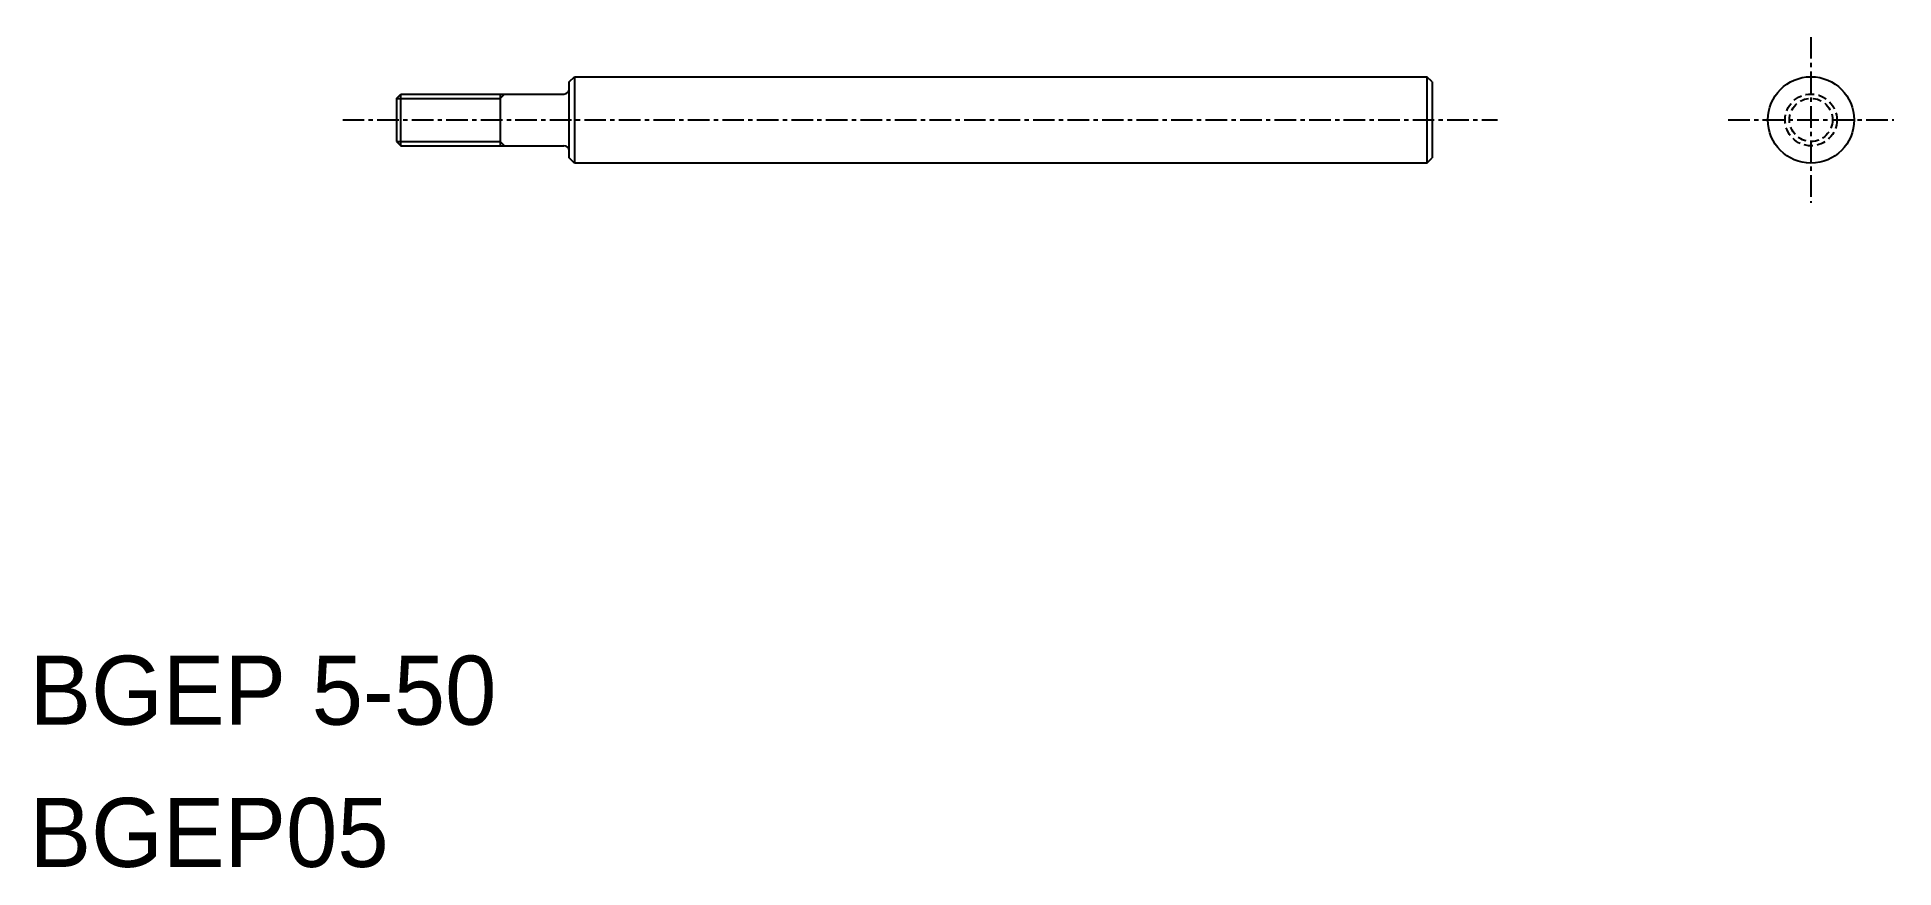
# Model space of a CAD drawing. Extents: x 59 to 167, y 44 to 92.
import ezdxf

# ---------------------------------------------------------------- set-up
doc = ezdxf.new("R2010")
doc.units = 0
doc.linetypes.add('CENTER', pattern=[2, 1.25, -0.25, 0.25, -0.25])
doc.linetypes.add('DASHED', pattern=[0.75, 0.5, -0.25])
doc.layers.get('0').update_dxf_attribs({"linetype": 'CONTINUOUS'})
doc.layers.add('CENTER', color=1, linetype='CENTER')

msp = doc.modelspace()

# ---------------------------------------------------------------- linework, layer by layer
at = {"color": 7, "linetype": 'CONTINUOUS'}
for p, q in [((89.74, 89.26), (90.04, 89.56)), ((90.04, 89.56), (139.44, 89.56)), ((90.04, 89.56), (90.04, 84.56)), ((139.44, 89.56), (139.44, 84.56)), ((139.74, 89.26), (139.44, 89.56)), ((79.74, 88.31), (79.99, 88.56)), ((79.74, 88.31), (79.74, 85.81)), ((79.99, 85.56), (79.99, 88.56)), ((79.99, 88.56), (89.44, 88.56)), ((85.74, 88.56), (85.74, 85.56)), ((89.74, 84.86), (89.74, 89.26)), ((139.74, 89.26), (139.74, 84.86)), ((79.74, 85.81), (79.99, 85.56)), ((79.99, 85.56), (89.44, 85.56)), ((90.04, 84.56), (89.74, 84.86)), ((139.44, 84.56), (90.04, 84.56)), ((139.44, 84.56), (139.74, 84.86))]:
    msp.add_line(p, q, dxfattribs=at)
at = {"color": 3, "linetype": 'CONTINUOUS'}
for p, q in [((79.74, 88.31), (85.74, 88.31)), ((85.74, 88.31), (85.99, 88.56)), ((79.74, 85.81), (85.74, 85.81)), ((85.74, 85.81), (85.99, 85.56))]:
    msp.add_line(p, q, dxfattribs=at)
at = {"color": 7, "linetype": 'CONTINUOUS'}
msp.add_circle((161.7, 87.06), 2.5, dxfattribs=at)
at = {"color": 3, "linetype": 'DASHED'}
for radius in [1.5, 1.25]:
    msp.add_circle((161.7, 87.06), radius, dxfattribs=at)
at = {"color": 7, "linetype": 'CONTINUOUS'}
for centre, start, end in [((89.44, 88.86), 270, 0), ((89.44, 85.26), 0, 90)]:
    msp.add_arc(centre, 0.3, start, end, dxfattribs=at)
at = {"layer": 'CENTER', "color": 1, "linetype": 'CENTER'}
for p, q in [((161.7, 91.86), (161.7, 82.26)), ((76.62, 87.06), (143.54, 87.06)), ((156.9, 87.06), (166.5, 87.06))]:
    msp.add_line(p, q, dxfattribs=at)

# ---------------------------------------------------------------- texts
at = {"color": 7, "linetype": 'CONTINUOUS'}
for s, p in [('BGEP 5-50', (58.47, 52.02)), ('BGEP05', (58.47, 43.78))]:
    msp.add_text(s, height=4, dxfattribs=at).set_placement(p)

doc.saveas('drawing.dxf')
